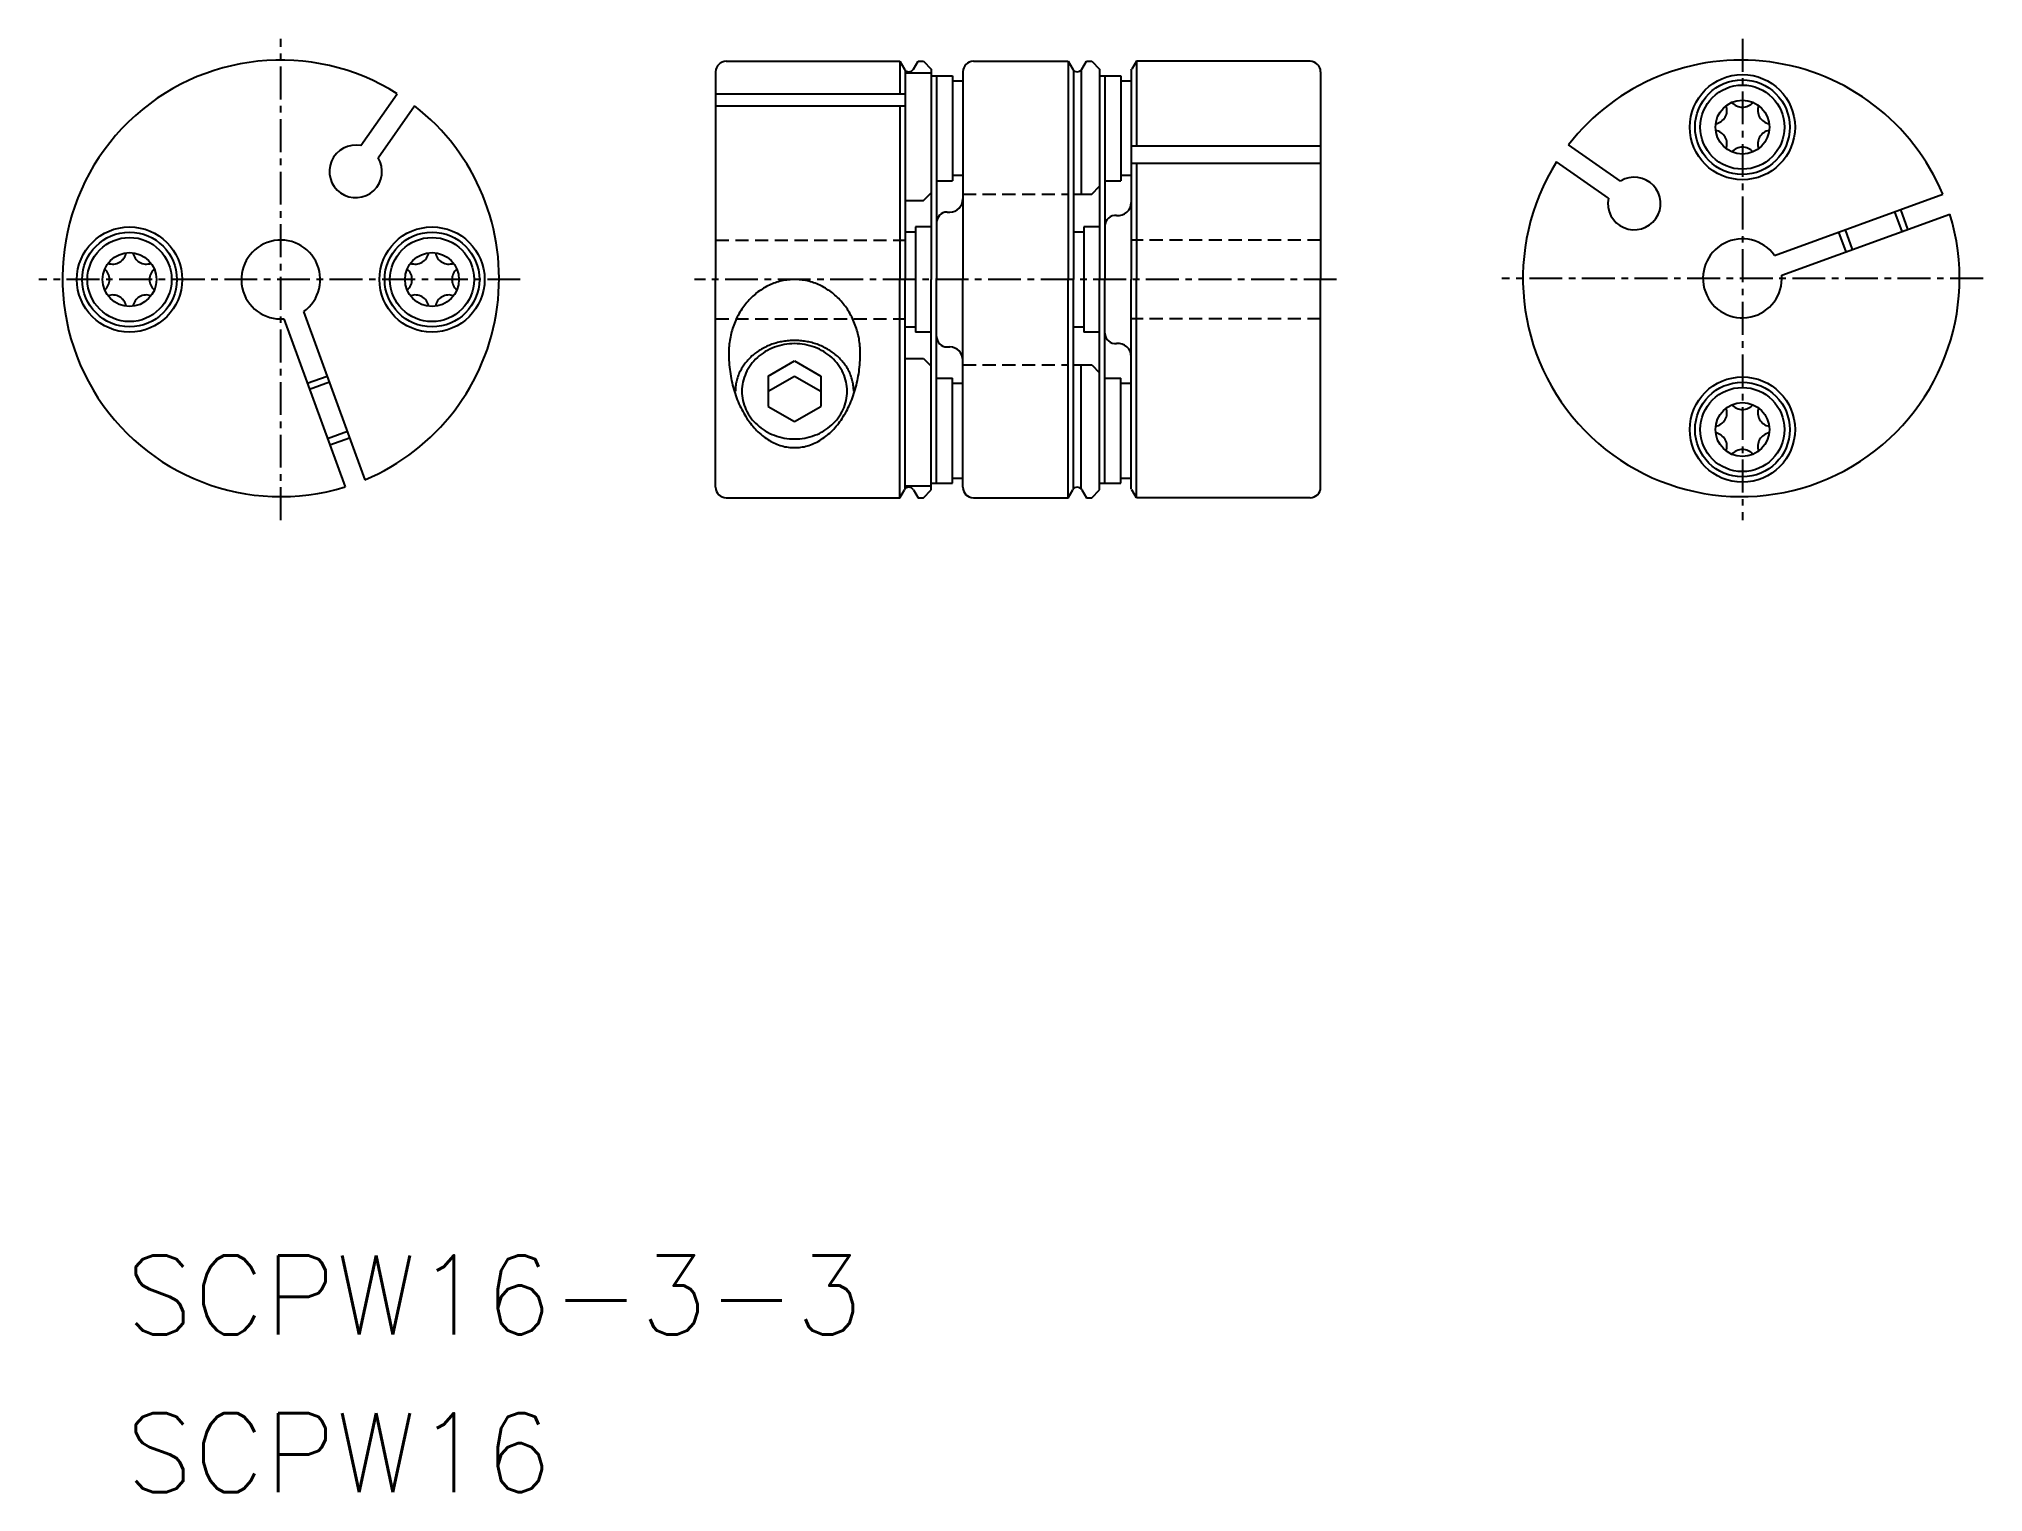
# Model space of a CAD drawing. Extents: x 49.3 to 123.3, y 55.8 to 111.1.
import ezdxf

# ---------------------------------------------------------------- set-up
doc = ezdxf.new("R2010")
doc.units = 0
doc.linetypes.add('CENTER', pattern=[2, 1.25, -0.25, 0.25, -0.25])
doc.linetypes.add('DASHED', pattern=[0.75, 0.5, -0.25])
doc.layers.get('0').update_dxf_attribs({"linetype": 'CONTINUOUS'})
doc.layers.add('CENTER', color=1, linetype='CENTER')
doc.styles.add('MISUMI', font='txt.shx')

msp = doc.modelspace()

# ---------------------------------------------------------------- linework, layer by layer
at = {"color": 7, "linetype": 'CONTINUOUS'}
for p, q in [((75.471, 110.213), (82.074, 110.213)), ((82.074, 110.213), (82.074, 108.979)), ((82.074, 110.213), (82.248, 109.913)), ((82.594, 109.913), (82.767, 110.213)), ((82.767, 110.213), (82.971, 110.213)), ((82.971, 110.213), (83.271, 109.913)), ((84.871, 110.213), (88.474, 110.213)), ((88.474, 110.213), (88.474, 101.913)), ((88.474, 110.213), (88.648, 109.913)), ((88.994, 109.913), (89.167, 110.213)), ((89.167, 110.213), (89.371, 110.213)), ((89.371, 110.213), (89.671, 109.913)), ((91.067, 110.213), (90.894, 109.913)), ((97.671, 110.213), (91.067, 110.213)), ((91.067, 110.213), (91.067, 106.996)), ((75.071, 109.813), (75.071, 101.913)), ((82.271, 109.881), (82.271, 101.913)), ((83.271, 109.766), (82.271, 109.766)), ((83.271, 109.913), (83.271, 105.213)), ((83.271, 109.663), (83.271, 101.913)), ((83.271, 109.663), (83.471, 109.663)), ((83.471, 109.663), (83.471, 101.913)), ((83.471, 109.663), (84.071, 109.663)), ((84.071, 109.663), (84.071, 105.663)), ((84.071, 109.563), (84.071, 105.763)), ((84.071, 109.463), (84.471, 109.463)), ((84.471, 109.813), (84.471, 101.913)), ((88.671, 109.881), (88.671, 101.913)), ((88.971, 109.881), (88.971, 105.163)), ((89.671, 109.913), (89.671, 105.463)), ((89.671, 109.663), (89.871, 109.663)), ((89.671, 109.663), (89.671, 101.913)), ((89.871, 109.663), (89.871, 101.913)), ((89.871, 109.663), (90.471, 109.663)), ((90.471, 109.663), (90.471, 105.663)), ((90.471, 109.563), (90.471, 105.763)), ((90.471, 109.463), (90.871, 109.463)), ((90.871, 109.881), (90.871, 101.913)), ((98.071, 109.813), (98.071, 101.913)), ((61.584, 107.004), (62.967, 108.979)), ((75.071, 108.979), (82.271, 108.979)), ((62.239, 106.545), (63.622, 108.52)), ((75.071, 108.52), (82.271, 108.52)), ((82.074, 108.52), (82.074, 101.913)), ((90.871, 106.996), (98.071, 106.996)), ((109.476, 105.658), (107.501, 107.041)), ((84.471, 105.863), (84.071, 105.863)), ((90.871, 105.863), (90.471, 105.863)), ((90.871, 106.341), (98.071, 106.341)), ((91.067, 106.341), (91.067, 101.913)), ((109.017, 105.003), (107.042, 106.386)), ((82.971, 104.913), (83.271, 105.213)), ((83.471, 105.663), (84.071, 105.663)), ((88.671, 105.163), (89.371, 105.163)), ((89.371, 105.163), (89.671, 105.463)), ((89.871, 105.663), (90.471, 105.663)), ((115.329, 102.828), (121.724, 105.156)), ((82.271, 104.913), (82.971, 104.913)), ((83.871, 104.478), (83.971, 104.478)), ((90.271, 104.352), (90.271, 104.352)), ((115.603, 102.077), (121.996, 104.404)), ((120.399, 103.822), (120.126, 104.574)), ((82.671, 103.713), (82.271, 103.713)), ((82.671, 103.913), (82.671, 99.913)), ((83.271, 103.913), (82.671, 103.913)), ((82.671, 103.813), (82.671, 100.013)), ((83.471, 104.078), (83.471, 101.913)), ((83.471, 103.952), (83.471, 101.913)), ((89.071, 103.713), (88.671, 103.713)), ((89.071, 103.913), (89.071, 99.913)), ((89.671, 103.913), (89.071, 103.913)), ((89.071, 103.813), (89.071, 100.013)), ((118.05, 102.967), (117.777, 103.719)), ((75.071, 94.013), (75.071, 101.913)), ((82.074, 93.613), (82.074, 101.913)), ((82.271, 93.945), (82.271, 101.913)), ((83.271, 94.163), (83.271, 101.913)), ((83.471, 94.163), (83.471, 101.913)), ((83.471, 99.874), (83.471, 101.913)), ((83.471, 99.748), (83.471, 101.913)), ((84.471, 94.013), (84.471, 101.913)), ((88.474, 93.613), (88.474, 101.913)), ((88.671, 93.945), (88.671, 101.913)), ((89.671, 94.163), (89.671, 101.913)), ((89.871, 94.163), (89.871, 101.913)), ((90.871, 93.945), (90.871, 101.913)), ((91.067, 93.613), (91.067, 101.913)), ((98.071, 94.013), (98.071, 101.913)), ((59.409, 100.691), (61.737, 94.296)), ((58.658, 100.418), (60.985, 94.025)), ((82.271, 100.113), (82.671, 100.113)), ((83.271, 99.913), (82.671, 99.913)), ((88.671, 100.113), (89.071, 100.113)), ((89.671, 99.913), (89.071, 99.913)), ((83.871, 99.348), (83.971, 99.348)), ((90.271, 99.474), (90.271, 99.474)), ((77.071, 98.24), (78.071, 98.817)), ((78.071, 98.817), (79.071, 98.24)), ((82.271, 98.913), (82.971, 98.913)), ((82.971, 98.913), (83.271, 98.613)), ((83.271, 93.913), (83.271, 98.613)), ((88.671, 98.663), (89.371, 98.663)), ((88.971, 93.945), (88.971, 98.663)), ((89.371, 98.663), (89.671, 98.363)), ((89.671, 93.913), (89.671, 98.363)), ((59.548, 97.971), (60.3, 98.244)), ((77.071, 97.663), (78.071, 98.24)), ((77.071, 98.24), (77.071, 97.085)), ((78.071, 98.24), (79.071, 97.663)), ((79.071, 98.24), (79.071, 97.085)), ((83.471, 98.163), (84.071, 98.163)), ((84.071, 94.163), (84.071, 98.163)), ((84.071, 94.263), (84.071, 98.063)), ((84.471, 97.963), (84.071, 97.963)), ((89.871, 98.163), (90.471, 98.163)), ((90.471, 94.163), (90.471, 98.163)), ((90.471, 94.263), (90.471, 98.063)), ((90.871, 97.963), (90.471, 97.963)), ((77.071, 97.085), (78.071, 96.508)), ((78.071, 96.508), (79.071, 97.085)), ((60.403, 95.621), (61.155, 95.895)), ((82.074, 93.613), (82.248, 93.913)), ((83.271, 94.06), (82.271, 94.06)), ((82.594, 93.913), (82.767, 93.613)), ((82.971, 93.613), (83.271, 93.913)), ((83.271, 94.163), (83.471, 94.163)), ((83.471, 94.163), (84.071, 94.163)), ((84.071, 94.363), (84.471, 94.363)), ((88.474, 93.613), (88.648, 93.913)), ((88.994, 93.913), (89.167, 93.613)), ((89.371, 93.613), (89.671, 93.913)), ((89.671, 94.163), (89.871, 94.163)), ((89.871, 94.163), (90.471, 94.163)), ((90.471, 94.363), (90.871, 94.363)), ((91.067, 93.613), (90.894, 93.913)), ((75.471, 93.613), (82.074, 93.613)), ((82.767, 93.613), (82.971, 93.613)), ((84.871, 93.613), (88.474, 93.613)), ((89.167, 93.613), (89.371, 93.613)), ((97.671, 93.613), (91.067, 93.613))]:
    msp.add_line(p, q, dxfattribs=at)
at = {"color": 3, "linetype": 'DASHED'}
for p, q in [((84.471, 105.163), (88.503, 105.163)), ((75.071, 103.413), (82.271, 103.413)), ((98.071, 103.413), (90.871, 103.413)), ((75.071, 100.413), (82.271, 100.413)), ((98.071, 100.413), (90.871, 100.413)), ((84.471, 98.663), (88.503, 98.663))]:
    msp.add_line(p, q, dxfattribs=at)
at = {"color": 3, "linetype": 'CONTINUOUS'}
for p, q in [((119.891, 104.489), (120.164, 103.737)), ((118.011, 103.805), (118.285, 103.053)), ((60.386, 98.009), (59.634, 97.736)), ((61.07, 96.13), (60.318, 95.856))]:
    msp.add_line(p, q, dxfattribs=at)
at = {"color": 7, "linetype": 'CONTINUOUS'}
for points in [[(80.571, 99.111, 0), (80.57, 99.179, 0), (80.568, 99.248, 0), (80.564, 99.317, 0), (80.559, 99.385, 0), (80.552, 99.454, 0), (80.544, 99.522, 0), (80.534, 99.59, 0), (80.523, 99.657, 0), (80.51, 99.725, 0), (80.496, 99.792, 0), (80.48, 99.858, 0), (80.463, 99.924, 0), (80.445, 99.99, 0), (80.425, 100.055, 0), (80.403, 100.119, 0), (80.38, 100.183, 0), (80.356, 100.246, 0), (80.331, 100.309, 0), (80.304, 100.371, 0), (80.276, 100.432, 0), (80.246, 100.492, 0), (80.215, 100.551, 0), (80.183, 100.61, 0), (80.15, 100.668, 0), (80.115, 100.724, 0), (80.079, 100.78, 0), (80.042, 100.835, 0), (80.003, 100.889, 0), (79.964, 100.941, 0), (79.923, 100.993, 0), (79.881, 101.043, 0), (79.839, 101.092, 0), (79.795, 101.14, 0), (79.75, 101.187, 0), (79.704, 101.233, 0), (79.657, 101.277, 0), (79.609, 101.32, 0), (79.56, 101.362, 0), (79.51, 101.402, 0), (79.46, 101.441, 0), (79.408, 101.478, 0), (79.356, 101.514, 0), (79.303, 101.549, 0), (79.249, 101.582, 0), (79.195, 101.614, 0), (79.14, 101.644, 0), (79.084, 101.673, 0), (79.028, 101.7, 0), (78.971, 101.725, 0), (78.913, 101.749, 0), (78.855, 101.772, 0), (78.796, 101.792, 0), (78.738, 101.812, 0), (78.678, 101.829, 0), (78.618, 101.845, 0), (78.558, 101.859, 0), (78.498, 101.872, 0), (78.438, 101.883, 0), (78.377, 101.892, 0), (78.316, 101.9, 0), (78.255, 101.906, 0), (78.194, 101.91, 0), (78.132, 101.912, 0), (78.071, 101.913, 0), (78.009, 101.912, 0), (77.948, 101.91, 0), (77.887, 101.906, 0), (77.826, 101.9, 0), (77.765, 101.892, 0), (77.704, 101.883, 0), (77.643, 101.872, 0), (77.583, 101.859, 0), (77.523, 101.845, 0), (77.463, 101.829, 0), (77.404, 101.812, 0), (77.345, 101.792, 0), (77.287, 101.772, 0), (77.229, 101.749, 0), (77.171, 101.725, 0), (77.114, 101.7, 0), (77.058, 101.673, 0), (77.002, 101.644, 0), (76.947, 101.614, 0), (76.892, 101.582, 0), (76.839, 101.549, 0), (76.785, 101.514, 0), (76.733, 101.478, 0), (76.682, 101.441, 0), (76.631, 101.402, 0), (76.582, 101.362, 0), (76.533, 101.32, 0), (76.485, 101.277, 0), (76.438, 101.233, 0), (76.392, 101.187, 0), (76.347, 101.14, 0), (76.303, 101.092, 0), (76.26, 101.043, 0), (76.218, 100.993, 0), (76.178, 100.941, 0), (76.138, 100.889, 0), (76.1, 100.835, 0), (76.063, 100.78, 0), (76.027, 100.724, 0), (75.992, 100.668, 0), (75.959, 100.61, 0), (75.927, 100.551, 0), (75.896, 100.492, 0), (75.866, 100.432, 0), (75.838, 100.371, 0), (75.811, 100.309, 0), (75.785, 100.246, 0), (75.761, 100.183, 0), (75.738, 100.119, 0), (75.717, 100.055, 0), (75.697, 99.99, 0), (75.678, 99.924, 0), (75.661, 99.858, 0), (75.646, 99.792, 0), (75.632, 99.725, 0), (75.619, 99.657, 0), (75.608, 99.59, 0), (75.598, 99.522, 0), (75.59, 99.454, 0), (75.583, 99.385, 0), (75.578, 99.317, 0), (75.574, 99.248, 0), (75.572, 99.179, 0), (75.571, 99.111, 0)], [(75.571, 99.111, 0), (75.572, 99.022, 0), (75.574, 98.934, 0), (75.578, 98.846, 0), (75.583, 98.758, 0), (75.59, 98.671, 0), (75.598, 98.584, 0), (75.608, 98.496, 0), (75.619, 98.41, 0), (75.632, 98.324, 0), (75.646, 98.238, 0), (75.661, 98.153, 0), (75.678, 98.068, 0), (75.697, 97.984, 0), (75.717, 97.9, 0), (75.738, 97.818, 0), (75.761, 97.736, 0), (75.785, 97.655, 0), (75.811, 97.575, 0), (75.838, 97.496, 0), (75.866, 97.417, 0), (75.896, 97.34, 0), (75.927, 97.264, 0), (75.959, 97.189, 0), (75.992, 97.115, 0), (76.027, 97.042, 0), (76.063, 96.971, 0), (76.1, 96.901, 0), (76.138, 96.832, 0), (76.178, 96.764, 0), (76.218, 96.698, 0), (76.26, 96.634, 0), (76.303, 96.571, 0), (76.347, 96.509, 0), (76.392, 96.449, 0), (76.438, 96.391, 0), (76.485, 96.334, 0), (76.533, 96.279, 0), (76.582, 96.225, 0), (76.631, 96.174, 0), (76.682, 96.124, 0), (76.733, 96.076, 0), (76.785, 96.029, 0), (76.839, 95.985, 0), (76.892, 95.943, 0), (76.947, 95.902, 0), (77.002, 95.863, 0), (77.058, 95.827, 0), (77.114, 95.792, 0), (77.171, 95.759, 0), (77.229, 95.728, 0), (77.287, 95.7, 0), (77.345, 95.673, 0), (77.404, 95.649, 0), (77.463, 95.626, 0), (77.523, 95.606, 0), (77.583, 95.588, 0), (77.643, 95.571, 0), (77.704, 95.557, 0), (77.765, 95.546, 0), (77.826, 95.536, 0), (77.887, 95.528, 0), (77.948, 95.523, 0), (78.009, 95.52, 0), (78.071, 95.519, 0), (78.132, 95.52, 0), (78.194, 95.523, 0), (78.255, 95.528, 0), (78.316, 95.536, 0), (78.377, 95.546, 0), (78.438, 95.557, 0), (78.498, 95.571, 0), (78.558, 95.588, 0), (78.618, 95.606, 0), (78.678, 95.626, 0), (78.738, 95.649, 0), (78.796, 95.673, 0), (78.855, 95.7, 0), (78.913, 95.728, 0), (78.971, 95.759, 0), (79.028, 95.792, 0), (79.084, 95.827, 0), (79.14, 95.863, 0), (79.195, 95.902, 0), (79.249, 95.943, 0), (79.303, 95.985, 0), (79.356, 96.029, 0), (79.408, 96.076, 0), (79.46, 96.124, 0), (79.51, 96.174, 0), (79.56, 96.225, 0), (79.609, 96.279, 0), (79.657, 96.334, 0), (79.704, 96.391, 0), (79.75, 96.449, 0), (79.795, 96.509, 0), (79.839, 96.571, 0), (79.881, 96.634, 0), (79.923, 96.698, 0), (79.964, 96.764, 0), (80.003, 96.832, 0), (80.042, 96.901, 0), (80.079, 96.971, 0), (80.115, 97.042, 0), (80.15, 97.115, 0), (80.183, 97.189, 0), (80.215, 97.264, 0), (80.246, 97.34, 0), (80.276, 97.417, 0), (80.304, 97.496, 0), (80.331, 97.575, 0), (80.356, 97.655, 0), (80.38, 97.736, 0), (80.403, 97.818, 0), (80.425, 97.9, 0), (80.445, 97.984, 0), (80.463, 98.068, 0), (80.48, 98.153, 0), (80.496, 98.238, 0), (80.51, 98.324, 0), (80.523, 98.41, 0), (80.534, 98.496, 0), (80.544, 98.584, 0), (80.552, 98.671, 0), (80.559, 98.758, 0), (80.564, 98.846, 0), (80.568, 98.934, 0), (80.57, 99.022, 0), (80.571, 99.111, 0)], [(80.321, 97.663, 0), (80.32, 97.71, 0), (80.318, 97.757, 0), (80.315, 97.805, 0), (80.31, 97.852, 0), (80.304, 97.899, 0), (80.296, 97.946, 0), (80.288, 97.993, 0), (80.278, 98.04, 0), (80.266, 98.086, 0), (80.253, 98.132, 0), (80.239, 98.178, 0), (80.224, 98.224, 0), (80.207, 98.269, 0), (80.189, 98.314, 0), (80.17, 98.359, 0), (80.15, 98.403, 0), (80.128, 98.446, 0), (80.105, 98.489, 0), (80.081, 98.532, 0), (80.055, 98.574, 0), (80.028, 98.616, 0), (80.001, 98.657, 0), (79.972, 98.697, 0), (79.942, 98.737, 0), (79.91, 98.776, 0), (79.878, 98.814, 0), (79.845, 98.852, 0), (79.81, 98.889, 0), (79.775, 98.925, 0), (79.738, 98.961, 0), (79.7, 98.996, 0), (79.662, 99.03, 0), (79.622, 99.063, 0), (79.582, 99.095, 0), (79.54, 99.127, 0), (79.498, 99.157, 0), (79.455, 99.187, 0), (79.411, 99.216, 0), (79.366, 99.243, 0), (79.321, 99.27, 0), (79.275, 99.296, 0), (79.228, 99.321, 0), (79.18, 99.345, 0), (79.131, 99.368, 0), (79.082, 99.39, 0), (79.033, 99.41, 0), (78.983, 99.43, 0), (78.932, 99.449, 0), (78.881, 99.467, 0), (78.829, 99.483, 0), (78.777, 99.499, 0), (78.724, 99.513, 0), (78.671, 99.526, 0), (78.618, 99.538, 0), (78.564, 99.549, 0), (78.51, 99.559, 0), (78.456, 99.568, 0), (78.401, 99.575, 0), (78.346, 99.582, 0), (78.291, 99.587, 0), (78.236, 99.591, 0), (78.181, 99.594, 0), (78.126, 99.596, 0), (78.071, 99.596, 0), (78.016, 99.596, 0), (77.96, 99.594, 0), (77.905, 99.591, 0), (77.85, 99.587, 0), (77.795, 99.582, 0), (77.741, 99.575, 0), (77.686, 99.568, 0), (77.632, 99.559, 0), (77.578, 99.549, 0), (77.524, 99.538, 0), (77.471, 99.526, 0), (77.418, 99.513, 0), (77.365, 99.499, 0), (77.313, 99.483, 0), (77.261, 99.467, 0), (77.21, 99.449, 0), (77.159, 99.43, 0), (77.109, 99.41, 0), (77.059, 99.39, 0), (77.01, 99.368, 0), (76.962, 99.345, 0), (76.914, 99.321, 0), (76.867, 99.296, 0), (76.821, 99.27, 0), (76.775, 99.243, 0), (76.731, 99.216, 0), (76.686, 99.187, 0), (76.643, 99.157, 0), (76.601, 99.127, 0), (76.56, 99.095, 0), (76.519, 99.063, 0), (76.48, 99.03, 0), (76.441, 98.996, 0), (76.404, 98.961, 0), (76.367, 98.925, 0), (76.332, 98.889, 0), (76.297, 98.852, 0), (76.264, 98.814, 0), (76.231, 98.776, 0), (76.2, 98.737, 0), (76.17, 98.697, 0), (76.141, 98.657, 0), (76.113, 98.616, 0), (76.087, 98.574, 0), (76.061, 98.532, 0), (76.037, 98.489, 0), (76.014, 98.446, 0), (75.992, 98.403, 0), (75.972, 98.359, 0), (75.952, 98.314, 0), (75.934, 98.269, 0), (75.918, 98.224, 0), (75.902, 98.178, 0), (75.888, 98.132, 0), (75.876, 98.086, 0), (75.864, 98.04, 0), (75.854, 97.993, 0), (75.845, 97.946, 0), (75.838, 97.899, 0), (75.832, 97.852, 0), (75.827, 97.805, 0), (75.823, 97.757, 0), (75.822, 97.71, 0), (75.821, 97.663, 0)], [(76.071, 97.663, 0), (76.073, 97.574, 0), (76.08, 97.485, 0), (76.092, 97.397, 0), (76.109, 97.309, 0), (76.131, 97.222, 0), (76.157, 97.136, 0), (76.188, 97.052, 0), (76.223, 96.969, 0), (76.263, 96.888, 0), (76.307, 96.808, 0), (76.355, 96.731, 0), (76.408, 96.656, 0), (76.464, 96.583, 0), (76.525, 96.513, 0), (76.589, 96.445, 0), (76.657, 96.381, 0), (76.728, 96.32, 0), (76.802, 96.261, 0), (76.879, 96.207, 0), (76.96, 96.156, 0), (77.043, 96.108, 0), (77.128, 96.064, 0), (77.216, 96.024, 0), (77.305, 95.988, 0), (77.397, 95.956, 0), (77.49, 95.928, 0), (77.585, 95.904, 0), (77.681, 95.885, 0), (77.777, 95.87, 0), (77.875, 95.859, 0), (77.973, 95.852, 0), (78.071, 95.85, 0), (78.169, 95.852, 0), (78.267, 95.859, 0), (78.364, 95.87, 0), (78.461, 95.885, 0), (78.557, 95.904, 0), (78.651, 95.928, 0), (78.745, 95.956, 0), (78.836, 95.988, 0), (78.926, 96.024, 0), (79.014, 96.064, 0), (79.099, 96.108, 0), (79.182, 96.156, 0), (79.262, 96.207, 0), (79.34, 96.261, 0), (79.414, 96.32, 0), (79.485, 96.381, 0), (79.553, 96.445, 0), (79.617, 96.513, 0), (79.677, 96.583, 0), (79.734, 96.656, 0), (79.786, 96.731, 0), (79.835, 96.808, 0), (79.879, 96.888, 0), (79.919, 96.969, 0), (79.954, 97.052, 0), (79.985, 97.136, 0), (80.011, 97.222, 0), (80.032, 97.309, 0), (80.049, 97.397, 0), (80.061, 97.485, 0), (80.068, 97.574, 0), (80.071, 97.663, 0), (80.068, 97.751, 0), (80.061, 97.84, 0), (80.049, 97.929, 0), (80.032, 98.016, 0), (80.011, 98.103, 0), (79.985, 98.189, 0), (79.954, 98.273, 0), (79.919, 98.356, 0), (79.879, 98.438, 0), (79.835, 98.517, 0), (79.786, 98.594, 0), (79.734, 98.67, 0), (79.677, 98.742, 0), (79.617, 98.812, 0), (79.553, 98.88, 0), (79.485, 98.944, 0), (79.414, 99.006, 0), (79.34, 99.064, 0), (79.262, 99.118, 0), (79.182, 99.17, 0), (79.099, 99.217, 0), (79.014, 99.261, 0), (78.926, 99.301, 0), (78.836, 99.337, 0), (78.745, 99.369, 0), (78.651, 99.397, 0), (78.557, 99.421, 0), (78.461, 99.44, 0), (78.364, 99.456, 0), (78.267, 99.466, 0), (78.169, 99.473, 0), (78.071, 99.475, 0), (77.973, 99.473, 0), (77.875, 99.466, 0), (77.777, 99.456, 0), (77.681, 99.44, 0), (77.585, 99.421, 0), (77.49, 99.397, 0), (77.397, 99.369, 0), (77.305, 99.337, 0), (77.216, 99.301, 0), (77.128, 99.261, 0), (77.043, 99.217, 0), (76.96, 99.17, 0), (76.879, 99.118, 0), (76.802, 99.064, 0), (76.728, 99.006, 0), (76.657, 98.944, 0), (76.589, 98.88, 0), (76.525, 98.812, 0), (76.464, 98.742, 0), (76.408, 98.67, 0), (76.355, 98.594, 0), (76.307, 98.517, 0), (76.263, 98.438, 0), (76.223, 98.356, 0), (76.188, 98.273, 0), (76.157, 98.189, 0), (76.131, 98.103, 0), (76.109, 98.016, 0), (76.092, 97.929, 0), (76.08, 97.84, 0), (76.073, 97.751, 0), (76.071, 97.663, 0)]]:
    msp.add_polyline3d(points, dxfattribs=at)
for centre, radius in [((114.108, 107.708), 2), ((114.108, 107.708), 1.8), ((114.108, 107.708), 1.6), ((114.108, 107.708), 1.025), ((52.789, 101.913), 2), ((52.789, 101.913), 1.8), ((52.789, 101.913), 1.6), ((64.289, 101.913), 2), ((64.289, 101.913), 1.8), ((64.289, 101.913), 1.6), ((52.789, 101.913), 1.025), ((64.289, 101.913), 1.025), ((114.108, 96.208), 2), ((114.108, 96.208), 1.8), ((114.108, 96.208), 1.6), ((114.108, 96.208), 1.025)]:
    msp.add_circle(centre, radius, dxfattribs=at)
for centre, radius, start, end in [((58.539, 101.958), 8.3, 57.76231, 287.13131), ((75.471, 109.813), 0.4, 90, 180), ((84.871, 109.813), 0.4, 90, 180), ((97.671, 109.813), 0.4, 0, 90), ((114.063, 101.958), 8.3, 22.65595, 142.23769), ((82.421, 110.013), 0.2, 210, 330), ((88.821, 110.013), 0.2, 210, 330), ((90.721, 110.013), 0.2, 318.59038, 330), ((58.539, 101.958), 8.3, 292.65595, 52.23769), ((113, 108.348), 0.521, 279.99505, 20.00494), ((114.108, 108.987), 0.521, 219.99505, 320.00494), ((115.215, 108.348), 0.521, 159.99505, 260.00494), ((113, 107.069), 0.521, 339.99505, 80.00494), ((115.215, 107.069), 0.521, 99.99505, 200.00494), ((61.386, 106.024), 1, 78.57818, 31.42182), ((114.108, 106.429), 0.521, 39.99505, 140.00494), ((114.063, 101.958), 8.3, 147.76231, 17.13131), ((109.997, 104.805), 1, 168.57818, 121.42182), ((83.971, 104.978), 0.5, 270, 0), ((83.871, 104.078), 0.4, 90, 180), ((90.271, 103.952), 0.4, 83.62063, 180), ((90.371, 104.847), 0.5, 263.62063, 0), ((52.15, 103.021), 0.521, 249.99506, 350.00495), ((53.429, 103.021), 0.521, 189.99506, 290.00495), ((58.539, 101.913), 1.5, 305.46601, 274.53399), ((63.65, 103.021), 0.521, 249.99505, 350.00494), ((64.929, 103.021), 0.521, 189.99505, 290.00494), ((114.108, 101.958), 1.5, 35.46601, 4.53399), ((51.51, 101.913), 0.521, 309.99506, 50.00495), ((54.068, 101.913), 0.521, 129.99506, 230.00495), ((63.01, 101.913), 0.521, 309.99505, 50.00494), ((65.568, 101.913), 0.521, 129.99505, 230.00494), ((52.15, 100.805), 0.521, 9.99506, 110.00495), ((53.429, 100.805), 0.521, 69.99506, 170.00495), ((63.65, 100.805), 0.521, 9.99505, 110.00494), ((64.929, 100.805), 0.521, 69.99505, 170.00494), ((90.271, 99.874), 0.4, 180, 276.37937), ((83.871, 99.748), 0.4, 180, 270), ((83.971, 98.848), 0.5, 0, 90), ((90.371, 98.979), 0.5, 360, 96.37937), ((113, 96.848), 0.521, 279.99506, 20.00495), ((114.108, 97.487), 0.521, 219.99506, 320.00495), ((115.215, 96.848), 0.521, 159.99506, 260.00495), ((113, 95.569), 0.521, 339.99506, 80.00495), ((114.108, 94.929), 0.521, 39.99506, 140.00495), ((115.215, 95.569), 0.521, 99.99506, 200.00495), ((75.471, 94.013), 0.4, 180, 270), ((82.421, 93.813), 0.2, 30, 150), ((84.871, 94.013), 0.4, 180, 270), ((84.321, 93.813), 0.2, 30, 41.40962), ((88.821, 93.813), 0.2, 30, 150), ((97.671, 94.013), 0.4, 270, 360)]:
    msp.add_arc(centre, radius, start, end, dxfattribs=at)
at = {"layer": 'CENTER', "color": 1, "linetype": 'CENTER'}
for p, q in [((58.539, 92.762), (58.539, 111.064)), ((114.108, 111.065), (114.108, 92.762)), ((67.646, 101.913), (49.343, 101.913)), ((98.68, 101.913), (74.27, 101.913)), ((123.259, 101.958), (104.956, 101.958))]:
    msp.add_line(p, q, dxfattribs=at)

# ---------------------------------------------------------------- texts
at = {"color": 7, "linetype": 'CONTINUOUS', "style": 'MISUMI'}
for s, p in [('SCPW16-3-3', (52.648, 61.8)), ('SCPW16', (52.648, 55.8))]:
    msp.add_text(s, height=3, dxfattribs=at).set_placement(p)

doc.saveas('drawing.dxf')
